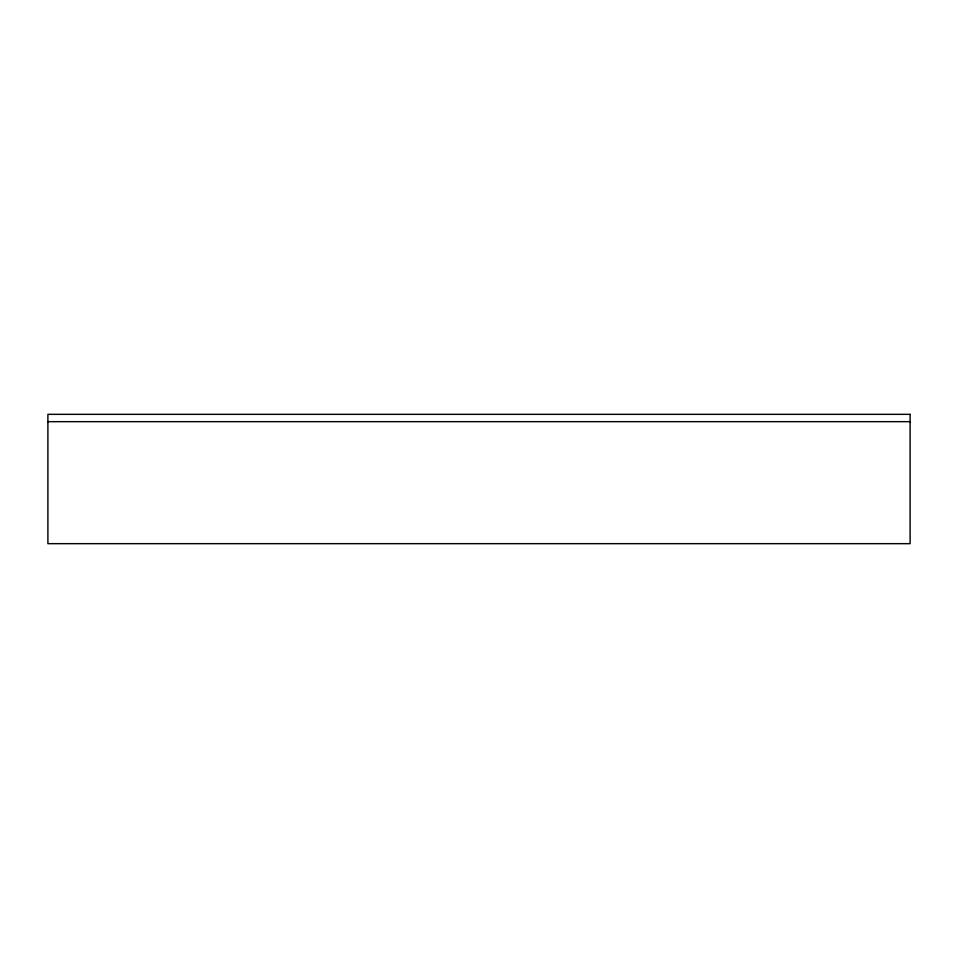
<?xml version="1.0" encoding="UTF-8"?>
<svg xmlns="http://www.w3.org/2000/svg" width="958" height="958" viewBox="0 0 958 958"><rect width="100%" height="100%" fill="white"/><g stroke="black" fill="none" stroke-linecap="round" stroke-linejoin="round"><path stroke-width="1.44" d="M47.9 421.664L910.1 421.664M910.1 414.335L47.9 414.335L47.9 543.665L910.1 543.665L910.1 414.335"/></g></svg>
